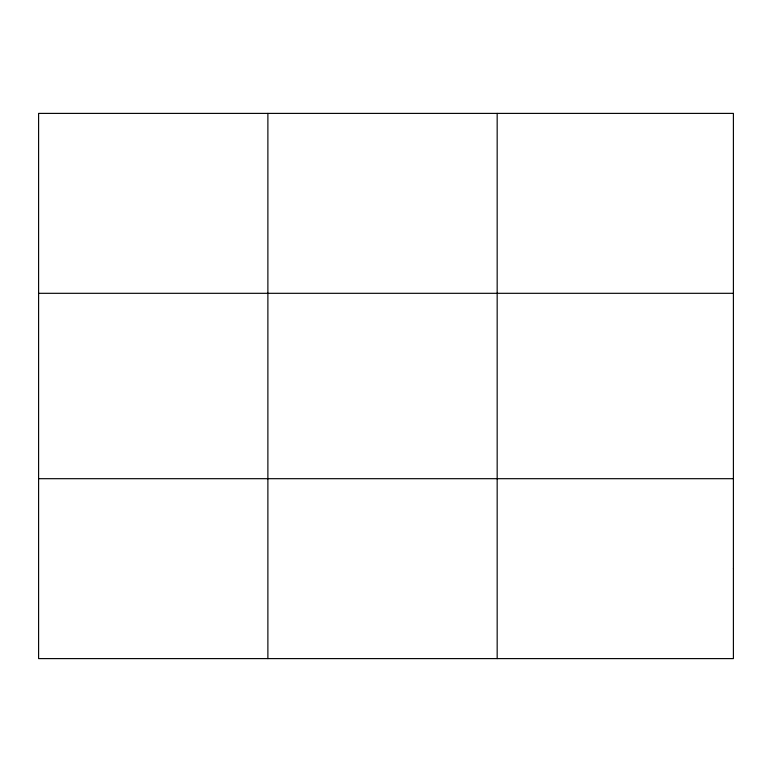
<?xml version="1.0" encoding="UTF-8"?>
<svg xmlns="http://www.w3.org/2000/svg" width="772" height="772" viewBox="0 0 772 772"><rect width="100%" height="100%" fill="white"/><g stroke="black" fill="none" stroke-linecap="round" stroke-linejoin="round"><path stroke-width="1.16" d="M267.884 658.603L267.884 113.397M497.168 658.603L497.168 113.397M38.6 293.312L733.4 293.312M38.6 478.688L733.4 478.688M733.4 568.646L733.4 658.603L38.6 658.603L38.6 113.397L733.4 113.397L733.4 568.646"/></g></svg>
